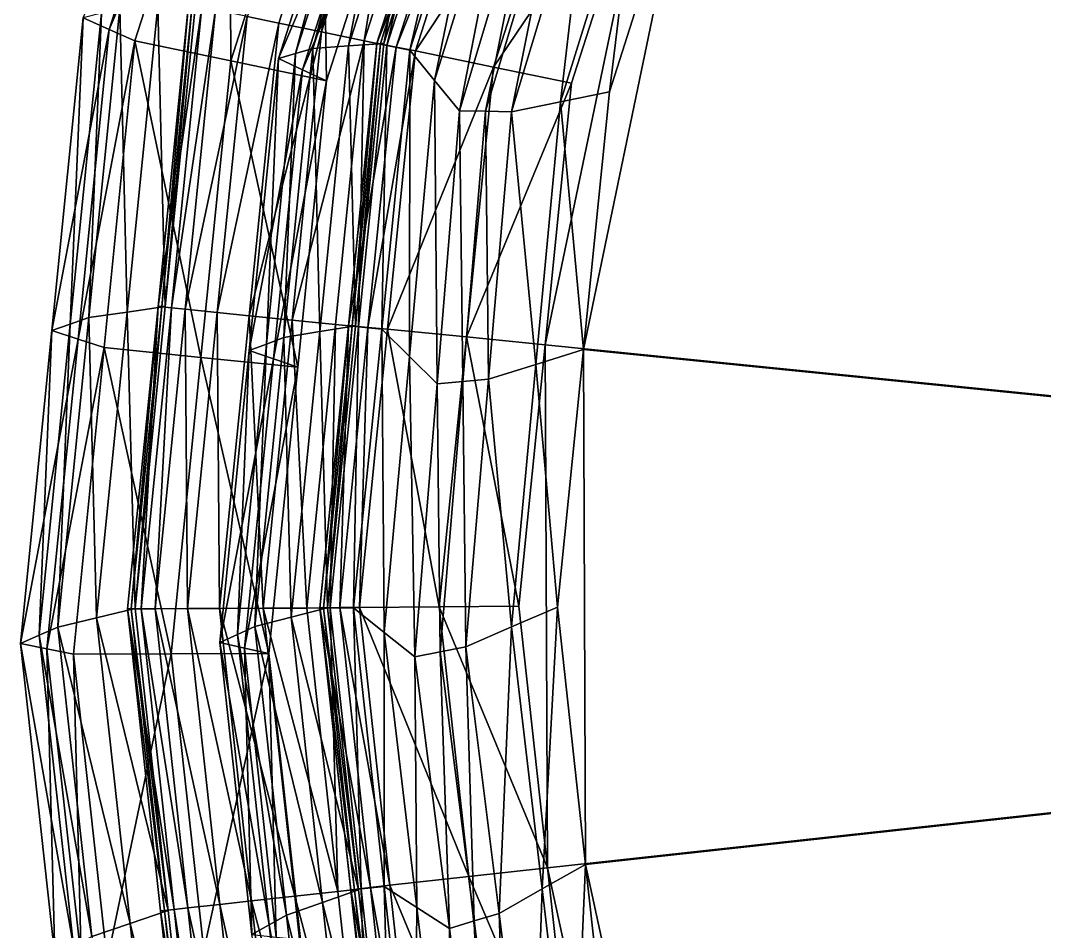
# Model space of a CAD drawing. Extents: x -0.89 to 1.27, y -1.13 to 1.5.
# Drawn here: x -0.8919 to -0.5244, y -0.1678 to 0.1592 of the extents above; entities that cross this region are included whole.
import ezdxf

# ---------------------------------------------------------------- set-up
doc = ezdxf.new("R2010")
doc.units = 0
doc.layers.add('NoName2', color=15, linetype='CONTINUOUS')

msp = doc.modelspace()

# ---------------------------------------------------------------- linework, layer by layer
at = {"layer": 'NoName2', "color": 0}
for points in [[(0.189727, -0.047198, 0.062977), (-0.589732, 0.3984, 0.062961), (-0.480053, 0.550722, 0.062961)], [(0.189721, -0.047525, 0.000983), (-0.469803, 0.541242, 0.000968), (-0.577802, 0.391253, 0.000967)], [(0.189727, -0.047198, 0.062977), (-0.665345, 0.226605, 0.062961), (-0.589732, 0.3984, 0.062961)], [(0.189721, -0.047525, 0.000983), (-0.577802, 0.391253, 0.000967), (-0.652257, 0.222087, 0.000968)], [(-0.860095, 0.155989, 3.513736), (-0.869375, 0.160126, 3.48642), (-0.826027, 0.262357, 3.513768)], [(-0.860095, 0.155989, 3.513736), (-0.826027, 0.262357, 3.513768), (-0.817069, 0.257168, 3.541088)], [(-0.799252, 0.158295, 0.061824), (-0.767051, 0.258856, 0.061824), (-0.810594, 0.160656, 0.094465)], [(-0.767051, 0.258856, 0.061824), (-0.799252, 0.158295, 0.061824), (-0.783933, 0.155107, 0.045864)], [(-0.752231, 0.25411, 0.045864), (-0.767051, 0.258856, 0.061824), (-0.783933, 0.155107, 0.045864)], [(-0.850814, 0.151852, 3.541052), (-0.860095, 0.155989, 3.513736), (-0.817069, 0.257168, 3.541088)], [(-0.816456, 0.144699, 3.541076), (-0.850814, 0.151852, 3.541052), (-0.817069, 0.257168, 3.541088)], [(-0.783828, 0.246531, 3.541111), (-0.816456, 0.144699, 3.541076), (-0.817069, 0.257168, 3.541088)], [(-0.752231, 0.25411, 0.045864), (-0.783933, 0.155107, 0.045864), (-0.768615, 0.15192, 0.029904)], [(-0.737411, 0.249365, 0.029904), (-0.752231, 0.25411, 0.045864), (-0.768615, 0.15192, 0.029904)], [(-0.782099, 0.137546, 3.541101), (-0.816456, 0.144699, 3.541076), (-0.783828, 0.246531, 3.541111)], [(-0.79317, 0.147366, 3.458502), (-0.761228, 0.247165, 3.458524), (-0.787, 0.149199, 3.430534)], [(-0.79317, 0.147366, 3.458502), (-0.767223, 0.245845, 3.486496), (-0.761228, 0.247165, 3.458524)], [(-0.787, 0.149199, 3.430534), (-0.755233, 0.248485, 3.430552), (-0.774248, 0.150068, 3.402275)], [(-0.787, 0.149199, 3.430534), (-0.761228, 0.247165, 3.458524), (-0.755233, 0.248485, 3.430552)], [(-0.750587, 0.235893, 3.541134), (-0.782099, 0.137546, 3.541101), (-0.783828, 0.246531, 3.541111)], [(-0.774248, 0.150068, 3.402275), (-0.755233, 0.248485, 3.430552), (-0.74287, 0.24817, 3.402288)], [(-0.774248, 0.150068, 3.402275), (-0.74287, 0.24817, 3.402288), (-0.761496, 0.150936, 3.374017)], [(-0.737411, 0.249365, 0.029904), (-0.768615, 0.15192, 0.029904), (-0.760395, 0.150209, 0.029904)], [(-0.764013, 0.150878, 1.554104), (-0.732959, 0.247855, 1.554103), (-0.764012, 0.150888, 0.259481)], [(-0.764013, 0.150878, 1.554104), (-0.73296, 0.247844, 2.848726), (-0.732959, 0.247855, 1.554103)], [(-0.764013, 0.150867, 2.848726), (-0.762755, 0.150901, 3.111371), (-0.73296, 0.247844, 2.848726)], [(-0.764013, 0.150867, 2.848726), (-0.73296, 0.247844, 2.848726), (-0.764013, 0.150878, 1.554104)], [(-0.764012, 0.150888, 0.259481), (-0.732959, 0.247855, 1.554103), (-0.732959, 0.247865, 0.259481)], [(-0.764012, 0.150888, 0.259481), (-0.732959, 0.247865, 0.259481), (-0.764011, 0.150953, 0.226728)], [(-0.764011, 0.150953, 0.226728), (-0.732957, 0.24793, 0.226728), (-0.76401, 0.151017, 0.193974)], [(-0.764011, 0.150953, 0.226728), (-0.732959, 0.247865, 0.259481), (-0.732957, 0.24793, 0.226728)], [(-0.76401, 0.151017, 0.193974), (-0.732957, 0.24793, 0.226728), (-0.732956, 0.247994, 0.193974)], [(-0.76401, 0.151017, 0.193974), (-0.732956, 0.247994, 0.193974), (-0.726251, 0.245912, 0.161221)], [(-0.762755, 0.150901, 3.111371), (-0.731734, 0.247849, 3.111375), (-0.73296, 0.247844, 2.848726)], [(-0.762755, 0.150901, 3.111371), (-0.761496, 0.150936, 3.374017), (-0.731734, 0.247849, 3.111375)], [(-0.761496, 0.150936, 3.374017), (-0.74287, 0.24817, 3.402288), (-0.730508, 0.247854, 3.374025)], [(-0.761496, 0.150936, 3.374017), (-0.730508, 0.247854, 3.374025), (-0.731734, 0.247849, 3.111375)], [(-0.72946, 0.246819, 0.029904), (-0.737411, 0.249365, 0.029904), (-0.760395, 0.150209, 0.029904)], [(-0.72946, 0.246819, 0.029904), (-0.760395, 0.150209, 0.029904), (-0.752177, 0.148499, 0.029905)], [(-0.721508, 0.244273, 0.029904), (-0.72946, 0.246819, 0.029904), (-0.752177, 0.148499, 0.029905)], [(-0.799341, 0.145533, 3.486471), (-0.758905, 0.240869, 3.513815), (-0.767223, 0.245845, 3.486496)], [(-0.799341, 0.145533, 3.486471), (-0.767223, 0.245845, 3.486496), (-0.79317, 0.147366, 3.458502)], [(-0.757079, 0.14964, 0.161221), (-0.76401, 0.151017, 0.193974), (-0.726251, 0.245912, 0.161221)], [(-0.757079, 0.14964, 0.161221), (-0.726251, 0.245912, 0.161221), (-0.719545, 0.24383, 0.128467)], [(-0.750148, 0.148262, 0.128467), (-0.757079, 0.14964, 0.161221), (-0.719545, 0.24383, 0.128467)], [(-0.721508, 0.244273, 0.029904), (-0.752177, 0.148499, 0.029905), (-0.743289, 0.137626, 0.031467)], [(-0.750148, 0.148262, 0.128467), (-0.719545, 0.24383, 0.128467), (-0.692445, 0.235217, 0.095714)], [(-0.713849, 0.232599, 0.031288), (-0.721508, 0.244273, 0.029904), (-0.743289, 0.137626, 0.031467)], [(-0.79072, 0.14154, 3.513785), (-0.758905, 0.240869, 3.513815), (-0.799341, 0.145533, 3.486471)], [(-0.79072, 0.14154, 3.513785), (-0.750587, 0.235893, 3.541134), (-0.758905, 0.240869, 3.513815)], [(-0.782099, 0.137546, 3.541101), (-0.750587, 0.235893, 3.541134), (-0.79072, 0.14154, 3.513785)], [(-0.722136, 0.142498, 0.095714), (-0.750148, 0.148262, 0.128467), (-0.692445, 0.235217, 0.095714)], [(-0.722136, 0.142498, 0.095714), (-0.692445, 0.235217, 0.095714), (-0.665345, 0.226605, 0.062961)], [(-0.713849, 0.232599, 0.031288), (-0.743289, 0.137626, 0.031467), (-0.734402, 0.126753, 0.033029)], [(-0.70619, 0.220925, 0.032671), (-0.713849, 0.232599, 0.031288), (-0.734402, 0.126753, 0.033029)], [(-0.694123, 0.136733, 0.062961), (-0.722136, 0.142498, 0.095714), (-0.665345, 0.226605, 0.062961)], [(-0.665345, 0.226605, 0.062961), (-0.703588, 0.042842, 0.062962), (-0.694123, 0.136733, 0.062961)], [(0.189727, -0.047198, 0.062977), (-0.703588, 0.042842, 0.062962), (-0.665345, 0.226605, 0.062961)], [(-0.70619, 0.220925, 0.032671), (-0.734402, 0.126753, 0.033029), (-0.725084, 0.126603, 0.029191)], [(-0.696989, 0.219806, 0.028805), (-0.70619, 0.220925, 0.032671), (-0.725084, 0.126603, 0.029191)], [(-0.652257, 0.222087, 0.000968), (-0.680595, 0.133591, 0.000968), (-0.689914, 0.041137, 0.000969)], [(0.189721, -0.047525, 0.000983), (-0.652257, 0.222087, 0.000968), (-0.689914, 0.041137, 0.000969)], [(-0.652257, 0.222087, 0.000968), (-0.670023, 0.220387, 0.012953), (-0.680595, 0.133591, 0.000968)], [(-0.696989, 0.219806, 0.028805), (-0.725084, 0.126603, 0.029191), (-0.715765, 0.126454, 0.025353)], [(-0.687788, 0.218687, 0.024938), (-0.696989, 0.219806, 0.028805), (-0.715765, 0.126454, 0.025353)], [(-0.687788, 0.218687, 0.024938), (-0.715765, 0.126454, 0.025353), (-0.69818, 0.130022, 0.01316)], [(-0.670023, 0.220387, 0.012953), (-0.687788, 0.218687, 0.024938), (-0.69818, 0.130022, 0.01316)], [(-0.670023, 0.220387, 0.012953), (-0.69818, 0.130022, 0.01316), (-0.680595, 0.133591, 0.000968)], [(-0.874023, 0.050219, 3.458445), (-0.867408, 0.052551, 3.430481), (-0.862822, 0.161884, 3.458451)], [(-0.874023, 0.050219, 3.458445), (-0.862822, 0.161884, 3.458451), (-0.869375, 0.160126, 3.48642)], [(-0.867408, 0.052551, 3.430481), (-0.853669, 0.054571, 3.402227), (-0.856269, 0.163643, 3.430482)], [(-0.867408, 0.052551, 3.430481), (-0.856269, 0.163643, 3.430482), (-0.862822, 0.161884, 3.458451)], [(-0.853669, 0.054571, 3.402227), (-0.842667, 0.164338, 3.402225), (-0.856269, 0.163643, 3.430482)], [(-0.853669, 0.054571, 3.402227), (-0.839931, 0.056591, 3.373974), (-0.842667, 0.164338, 3.402225)], [(-0.839931, 0.056591, 3.373974), (-0.829063, 0.165034, 3.373967), (-0.842667, 0.164338, 3.402225)], [(-0.842535, 0.056533, 0.192387), (-0.831599, 0.165027, 0.192386), (-0.831595, 0.165026, 0.225027)], [(-0.842535, 0.056533, 0.192387), (-0.826768, 0.164021, 0.159746), (-0.831599, 0.165027, 0.192386)], [(-0.842531, 0.056532, 0.225028), (-0.842535, 0.056533, 0.192387), (-0.831595, 0.165026, 0.225027)], [(-0.837652, 0.05604, 0.159747), (-0.826768, 0.164021, 0.159746), (-0.842535, 0.056533, 0.192387)], [(-0.842531, 0.056532, 0.225028), (-0.831595, 0.165026, 0.225027), (-0.831591, 0.165025, 0.257668)], [(-0.842526, 0.056532, 0.257668), (-0.842531, 0.056532, 0.225028), (-0.831591, 0.165025, 0.257668)], [(-0.842528, 0.056503, 2.851554), (-0.831592, 0.164996, 2.851554), (-0.841229, 0.056547, 3.112764)], [(-0.842528, 0.056503, 2.851554), (-0.842527, 0.056517, 1.554611), (-0.831592, 0.164996, 2.851554)], [(-0.842527, 0.056517, 1.554611), (-0.842526, 0.056532, 0.257668), (-0.831592, 0.16501, 1.554611)], [(-0.842527, 0.056517, 1.554611), (-0.831592, 0.16501, 1.554611), (-0.831592, 0.164996, 2.851554)], [(-0.842526, 0.056532, 0.257668), (-0.831591, 0.165025, 0.257668), (-0.831592, 0.16501, 1.554611)], [(-0.841229, 0.056547, 3.112764), (-0.831592, 0.164996, 2.851554), (-0.830328, 0.165015, 3.11276)], [(-0.841229, 0.056547, 3.112764), (-0.830328, 0.165015, 3.11276), (-0.839931, 0.056591, 3.373974)], [(-0.839931, 0.056591, 3.373974), (-0.830328, 0.165015, 3.11276), (-0.829063, 0.165034, 3.373967)], [(-0.837652, 0.05604, 0.159747), (-0.821937, 0.163016, 0.127105), (-0.826768, 0.164021, 0.159746)], [(-0.83277, 0.055548, 0.127106), (-0.821937, 0.163016, 0.127105), (-0.837652, 0.05604, 0.159747)], [(-0.83277, 0.055548, 0.127106), (-0.810594, 0.160656, 0.094465), (-0.821937, 0.163016, 0.127105)], [(-0.880638, 0.047887, 3.48641), (-0.869375, 0.160126, 3.48642), (-0.860095, 0.155989, 3.513736)], [(-0.880638, 0.047887, 3.48641), (-0.874023, 0.050219, 3.458445), (-0.869375, 0.160126, 3.48642)], [(-0.821306, 0.054393, 0.094466), (-0.810594, 0.160656, 0.094465), (-0.83277, 0.055548, 0.127106)], [(-0.821306, 0.054393, 0.094466), (-0.799252, 0.158295, 0.061824), (-0.810594, 0.160656, 0.094465)], [(-0.809842, 0.053237, 0.061825), (-0.799252, 0.158295, 0.061824), (-0.821306, 0.054393, 0.094466)], [(-0.809842, 0.053237, 0.061825), (-0.783933, 0.155107, 0.045864), (-0.799252, 0.158295, 0.061824)], [(-0.871251, 0.04485, 3.513721), (-0.880638, 0.047887, 3.48641), (-0.860095, 0.155989, 3.513736)], [(-0.871251, 0.04485, 3.513721), (-0.860095, 0.155989, 3.513736), (-0.850814, 0.151852, 3.541052)], [(-0.794359, 0.051677, 0.045865), (-0.783933, 0.155107, 0.045864), (-0.809842, 0.053237, 0.061825)], [(-0.794359, 0.051677, 0.045865), (-0.768615, 0.15192, 0.029904), (-0.783933, 0.155107, 0.045864)], [(-0.861865, 0.041812, 3.541032), (-0.871251, 0.04485, 3.513721), (-0.850814, 0.151852, 3.541052)], [(-0.827141, 0.038299, 3.541057), (-0.861865, 0.041812, 3.541032), (-0.850814, 0.151852, 3.541052)], [(-0.816456, 0.144699, 3.541076), (-0.827141, 0.038299, 3.541057), (-0.850814, 0.151852, 3.541052)], [(-0.778876, 0.050116, 0.029905), (-0.768615, 0.15192, 0.029904), (-0.794359, 0.051677, 0.045865)], [(-0.770569, 0.049279, 0.029905), (-0.768615, 0.15192, 0.029904), (-0.778876, 0.050116, 0.029905)], [(-0.771642, 0.049669, 3.374023), (-0.774248, 0.150068, 3.402275), (-0.761496, 0.150936, 3.374017)], [(-0.774225, 0.049574, 0.259482), (-0.764013, 0.150878, 1.554104), (-0.764012, 0.150888, 0.259481)], [(-0.774225, 0.049574, 0.259482), (-0.764012, 0.150888, 0.259481), (-0.774223, 0.049638, 0.226729)], [(-0.774225, 0.049563, 1.554104), (-0.764013, 0.150878, 1.554104), (-0.774225, 0.049574, 0.259482)], [(-0.774225, 0.049563, 1.554104), (-0.764013, 0.150867, 2.848726), (-0.764013, 0.150878, 1.554104)], [(-0.774225, 0.049552, 2.848727), (-0.764013, 0.150867, 2.848726), (-0.774225, 0.049563, 1.554104)], [(-0.774225, 0.049552, 2.848727), (-0.772934, 0.049611, 3.111375), (-0.764013, 0.150867, 2.848726)], [(-0.774223, 0.049638, 0.226729), (-0.764012, 0.150888, 0.259481), (-0.764011, 0.150953, 0.226728)], [(-0.774223, 0.049638, 0.226729), (-0.764011, 0.150953, 0.226728), (-0.774222, 0.049703, 0.193975)], [(-0.774222, 0.049703, 0.193975), (-0.764011, 0.150953, 0.226728), (-0.76401, 0.151017, 0.193974)], [(-0.774222, 0.049703, 0.193975), (-0.76401, 0.151017, 0.193974), (-0.757079, 0.14964, 0.161221)], [(-0.772934, 0.049611, 3.111375), (-0.762755, 0.150901, 3.111371), (-0.764013, 0.150867, 2.848726)], [(-0.772934, 0.049611, 3.111375), (-0.771642, 0.049669, 3.374023), (-0.762755, 0.150901, 3.111371)], [(-0.771642, 0.049669, 3.374023), (-0.761496, 0.150936, 3.374017), (-0.762755, 0.150901, 3.111371)], [(-0.760395, 0.150209, 0.029904), (-0.768615, 0.15192, 0.029904), (-0.770569, 0.049279, 0.029905)], [(-0.803628, 0.04309, 3.458497), (-0.799341, 0.145533, 3.486471), (-0.79317, 0.147366, 3.458502)], [(-0.803628, 0.04309, 3.458497), (-0.79317, 0.147366, 3.458502), (-0.7974, 0.045458, 3.430532)], [(-0.7974, 0.045458, 3.430532), (-0.787, 0.149199, 3.430534), (-0.784521, 0.047564, 3.402277)], [(-0.7974, 0.045458, 3.430532), (-0.79317, 0.147366, 3.458502), (-0.787, 0.149199, 3.430534)], [(-0.784521, 0.047564, 3.402277), (-0.787, 0.149199, 3.430534), (-0.774248, 0.150068, 3.402275)], [(-0.784521, 0.047564, 3.402277), (-0.774248, 0.150068, 3.402275), (-0.771642, 0.049669, 3.374023)], [(-0.767217, 0.049061, 0.161222), (-0.774222, 0.049703, 0.193975), (-0.757079, 0.14964, 0.161221)], [(-0.762261, 0.048442, 0.029905), (-0.760395, 0.150209, 0.029904), (-0.770569, 0.049279, 0.029905)], [(-0.767217, 0.049061, 0.161222), (-0.757079, 0.14964, 0.161221), (-0.750148, 0.148262, 0.128467)], [(-0.760212, 0.04842, 0.128468), (-0.767217, 0.049061, 0.161222), (-0.750148, 0.148262, 0.128467)], [(-0.752177, 0.148499, 0.029905), (-0.760395, 0.150209, 0.029904), (-0.762261, 0.048442, 0.029905)], [(-0.752341, 0.038607, 0.031511), (-0.752177, 0.148499, 0.029905), (-0.762261, 0.048442, 0.029905)], [(-0.760212, 0.04842, 0.128468), (-0.750148, 0.148262, 0.128467), (-0.722136, 0.142498, 0.095714)], [(-0.743289, 0.137626, 0.031467), (-0.752177, 0.148499, 0.029905), (-0.752341, 0.038607, 0.031511)], [(-0.792417, 0.034787, 3.541082), (-0.827141, 0.038299, 3.541057), (-0.816456, 0.144699, 3.541076)], [(-0.782099, 0.137546, 3.541101), (-0.792417, 0.034787, 3.541082), (-0.816456, 0.144699, 3.541076)], [(-0.809856, 0.040722, 3.486461), (-0.799341, 0.145533, 3.486471), (-0.803628, 0.04309, 3.458497)], [(-0.809856, 0.040722, 3.486461), (-0.79072, 0.14154, 3.513785), (-0.799341, 0.145533, 3.486471)], [(-0.801137, 0.037754, 3.513771), (-0.79072, 0.14154, 3.513785), (-0.809856, 0.040722, 3.486461)], [(-0.801137, 0.037754, 3.513771), (-0.782099, 0.137546, 3.541101), (-0.79072, 0.14154, 3.513785)], [(-0.731899, 0.045631, 0.095715), (-0.760212, 0.04842, 0.128468), (-0.722136, 0.142498, 0.095714)], [(-0.731899, 0.045631, 0.095715), (-0.722136, 0.142498, 0.095714), (-0.694123, 0.136733, 0.062961)], [(-0.792417, 0.034787, 3.541082), (-0.782099, 0.137546, 3.541101), (-0.801137, 0.037754, 3.513771)], [(-0.74242, 0.028773, 0.033117), (-0.743289, 0.137626, 0.031467), (-0.752341, 0.038607, 0.031511)], [(-0.734402, 0.126753, 0.033029), (-0.743289, 0.137626, 0.031467), (-0.74242, 0.028773, 0.033117)], [(-0.703588, 0.042842, 0.062962), (-0.731899, 0.045631, 0.095715), (-0.694123, 0.136733, 0.062961)], [(-0.680595, 0.133591, 0.000968), (-0.69818, 0.130022, 0.01316), (-0.689914, 0.041137, 0.000969)], [(-0.69818, 0.130022, 0.01316), (-0.715765, 0.126454, 0.025353), (-0.706935, 0.035778, 0.013275)], [(-0.689914, 0.041137, 0.000969), (-0.69818, 0.130022, 0.01316), (-0.706935, 0.035778, 0.013275)], [(-0.733188, 0.029595, 0.029349), (-0.734402, 0.126753, 0.033029), (-0.74242, 0.028773, 0.033117)], [(-0.725084, 0.126603, 0.029191), (-0.734402, 0.126753, 0.033029), (-0.733188, 0.029595, 0.029349)], [(-0.723956, 0.030418, 0.025582), (-0.725084, 0.126603, 0.029191), (-0.733188, 0.029595, 0.029349)], [(-0.715765, 0.126454, 0.025353), (-0.725084, 0.126603, 0.029191), (-0.723956, 0.030418, 0.025582)], [(-0.706935, 0.035778, 0.013275), (-0.715765, 0.126454, 0.025353), (-0.723956, 0.030418, 0.025582)], [(-0.850798, -0.051851, 3.373981), (-0.839931, 0.056591, 3.373974), (-0.853669, 0.054571, 3.402227)], [(-0.853471, -0.051962, 0.192388), (-0.848536, -0.051941, 0.159747), (-0.842535, 0.056533, 0.192387)], [(-0.853471, -0.051962, 0.192388), (-0.842535, 0.056533, 0.192387), (-0.853467, -0.051962, 0.225028)], [(-0.853467, -0.051962, 0.225028), (-0.842535, 0.056533, 0.192387), (-0.842531, 0.056532, 0.225028)], [(-0.853467, -0.051962, 0.225028), (-0.842531, 0.056532, 0.225028), (-0.853463, -0.051962, 0.257669)], [(-0.853464, -0.05199, 2.851555), (-0.853463, -0.051976, 1.554612), (-0.842528, 0.056503, 2.851554)], [(-0.853464, -0.05199, 2.851555), (-0.842528, 0.056503, 2.851554), (-0.852131, -0.051921, 3.112768)], [(-0.853463, -0.051962, 0.257669), (-0.842531, 0.056532, 0.225028), (-0.842526, 0.056532, 0.257668)], [(-0.853463, -0.051962, 0.257669), (-0.842526, 0.056532, 0.257668), (-0.842527, 0.056517, 1.554611)], [(-0.853463, -0.051976, 1.554612), (-0.842527, 0.056517, 1.554611), (-0.842528, 0.056503, 2.851554)], [(-0.853463, -0.051976, 1.554612), (-0.853463, -0.051962, 0.257669), (-0.842527, 0.056517, 1.554611)], [(-0.852131, -0.051921, 3.112768), (-0.842528, 0.056503, 2.851554), (-0.841229, 0.056547, 3.112764)], [(-0.852131, -0.051921, 3.112768), (-0.841229, 0.056547, 3.112764), (-0.850798, -0.051851, 3.373981)], [(-0.850798, -0.051851, 3.373981), (-0.841229, 0.056547, 3.112764), (-0.839931, 0.056591, 3.373974)], [(-0.848536, -0.051941, 0.159747), (-0.837652, 0.05604, 0.159747), (-0.842535, 0.056533, 0.192387)], [(-0.848536, -0.051941, 0.159747), (-0.843603, -0.051919, 0.127107), (-0.837652, 0.05604, 0.159747)], [(-0.843603, -0.051919, 0.127107), (-0.83277, 0.055548, 0.127106), (-0.837652, 0.05604, 0.159747)], [(-0.843603, -0.051919, 0.127107), (-0.832017, -0.05187, 0.094466), (-0.83277, 0.055548, 0.127106)], [(-0.832017, -0.05187, 0.094466), (-0.821306, 0.054393, 0.094466), (-0.83277, 0.055548, 0.127106)], [(-0.878547, -0.058541, 3.430479), (-0.864673, -0.055196, 3.402229), (-0.867408, 0.052551, 3.430481)], [(-0.878547, -0.058541, 3.430479), (-0.867408, 0.052551, 3.430481), (-0.874023, 0.050219, 3.458445)], [(-0.864673, -0.055196, 3.402229), (-0.853669, 0.054571, 3.402227), (-0.867408, 0.052551, 3.430481)], [(-0.864673, -0.055196, 3.402229), (-0.850798, -0.051851, 3.373981), (-0.853669, 0.054571, 3.402227)], [(-0.832017, -0.05187, 0.094466), (-0.820431, -0.051821, 0.061826), (-0.821306, 0.054393, 0.094466)], [(-0.820431, -0.051821, 0.061826), (-0.809842, 0.053237, 0.061825), (-0.821306, 0.054393, 0.094466)], [(-0.820431, -0.051821, 0.061826), (-0.804784, -0.051754, 0.045866), (-0.809842, 0.053237, 0.061825)], [(-0.804784, -0.051754, 0.045866), (-0.794359, 0.051677, 0.045865), (-0.809842, 0.053237, 0.061825)], [(-0.804784, -0.051754, 0.045866), (-0.789138, -0.051687, 0.029906), (-0.794359, 0.051677, 0.045865)], [(-0.789138, -0.051687, 0.029906), (-0.778876, 0.050116, 0.029905), (-0.794359, 0.051677, 0.045865)], [(-0.8919, -0.064351, 3.486398), (-0.885224, -0.061446, 3.458439), (-0.880638, 0.047887, 3.48641)], [(-0.8919, -0.064351, 3.486398), (-0.880638, 0.047887, 3.48641), (-0.871251, 0.04485, 3.513721)], [(-0.885224, -0.061446, 3.458439), (-0.874023, 0.050219, 3.458445), (-0.880638, 0.047887, 3.48641)], [(-0.885224, -0.061446, 3.458439), (-0.878547, -0.058541, 3.430479), (-0.874023, 0.050219, 3.458445)], [(-0.780743, -0.051652, 0.029906), (-0.778876, 0.050116, 0.029905), (-0.789138, -0.051687, 0.029906)], [(-0.781789, -0.051598, 3.374029), (-0.784521, 0.047564, 3.402277), (-0.771642, 0.049669, 3.374023)], [(-0.784437, -0.05174, 0.259483), (-0.774225, 0.049563, 1.554104), (-0.774225, 0.049574, 0.259482)], [(-0.784437, -0.05174, 0.259483), (-0.774225, 0.049574, 0.259482), (-0.784435, -0.051676, 0.226729)], [(-0.784437, -0.051751, 1.554105), (-0.774225, 0.049563, 1.554104), (-0.784437, -0.05174, 0.259483)], [(-0.784437, -0.051751, 1.554105), (-0.774225, 0.049552, 2.848727), (-0.774225, 0.049563, 1.554104)], [(-0.784437, -0.051762, 2.848727), (-0.783113, -0.05168, 3.111378), (-0.774225, 0.049552, 2.848727)], [(-0.784437, -0.051762, 2.848727), (-0.774225, 0.049552, 2.848727), (-0.784437, -0.051751, 1.554105)], [(-0.784435, -0.051676, 0.226729), (-0.774223, 0.049638, 0.226729), (-0.784434, -0.051611, 0.193976)], [(-0.784435, -0.051676, 0.226729), (-0.774225, 0.049574, 0.259482), (-0.774223, 0.049638, 0.226729)], [(-0.784434, -0.051611, 0.193976), (-0.774223, 0.049638, 0.226729), (-0.774222, 0.049703, 0.193975)], [(-0.784434, -0.051611, 0.193976), (-0.774222, 0.049703, 0.193975), (-0.777355, -0.051517, 0.161222)], [(-0.783113, -0.05168, 3.111378), (-0.772934, 0.049611, 3.111375), (-0.774225, 0.049552, 2.848727)], [(-0.783113, -0.05168, 3.111378), (-0.781789, -0.051598, 3.374029), (-0.772934, 0.049611, 3.111375)], [(-0.781789, -0.051598, 3.374029), (-0.771642, 0.049669, 3.374023), (-0.772934, 0.049611, 3.111375)], [(-0.770569, 0.049279, 0.029905), (-0.778876, 0.050116, 0.029905), (-0.780743, -0.051652, 0.029906)], [(-0.772348, -0.051616, 0.029906), (-0.770569, 0.049279, 0.029905), (-0.780743, -0.051652, 0.029906)], [(-0.777355, -0.051517, 0.161222), (-0.774222, 0.049703, 0.193975), (-0.767217, 0.049061, 0.161222)], [(-0.777355, -0.051517, 0.161222), (-0.767217, 0.049061, 0.161222), (-0.770276, -0.051422, 0.128469)], [(-0.762261, 0.048442, 0.029905), (-0.770569, 0.049279, 0.029905), (-0.772348, -0.051616, 0.029906)], [(-0.761393, -0.060412, 0.031556), (-0.762261, 0.048442, 0.029905), (-0.772348, -0.051616, 0.029906)], [(-0.770276, -0.051422, 0.128469), (-0.767217, 0.049061, 0.161222), (-0.760212, 0.04842, 0.128468)], [(-0.770276, -0.051422, 0.128469), (-0.760212, 0.04842, 0.128468), (-0.741663, -0.051235, 0.095716)], [(-0.752341, 0.038607, 0.031511), (-0.762261, 0.048442, 0.029905), (-0.761393, -0.060412, 0.031556)], [(-0.741663, -0.051235, 0.095716), (-0.760212, 0.04842, 0.128468), (-0.731899, 0.045631, 0.095715)], [(-0.882408, -0.06629, 3.513705), (-0.8919, -0.064351, 3.486398), (-0.871251, 0.04485, 3.513721)], [(-0.882408, -0.06629, 3.513705), (-0.871251, 0.04485, 3.513721), (-0.861865, 0.041812, 3.541032)], [(-0.8078, -0.058283, 3.43053), (-0.7974, 0.045458, 3.430532), (-0.794794, -0.05494, 3.40228)], [(-0.8078, -0.058283, 3.43053), (-0.803628, 0.04309, 3.458497), (-0.7974, 0.045458, 3.430532)], [(-0.794794, -0.05494, 3.40228), (-0.7974, 0.045458, 3.430532), (-0.784521, 0.047564, 3.402277)], [(-0.794794, -0.05494, 3.40228), (-0.784521, 0.047564, 3.402277), (-0.781789, -0.051598, 3.374029)], [(-0.741663, -0.051235, 0.095716), (-0.731899, 0.045631, 0.095715), (-0.713051, -0.051049, 0.062963)], [(-0.713051, -0.051049, 0.062963), (-0.731899, 0.045631, 0.095715), (-0.703588, 0.042842, 0.062962)], [(-0.872915, -0.068229, 3.541012), (-0.882408, -0.06629, 3.513705), (-0.861865, 0.041812, 3.541032)], [(-0.837825, -0.068101, 3.541038), (-0.872915, -0.068229, 3.541012), (-0.861865, 0.041812, 3.541032)], [(-0.827141, 0.038299, 3.541057), (-0.837825, -0.068101, 3.541038), (-0.861865, 0.041812, 3.541032)], [(-0.820372, -0.06409, 3.486451), (-0.801137, 0.037754, 3.513771), (-0.809856, 0.040722, 3.486461)], [(-0.820372, -0.06409, 3.486451), (-0.809856, 0.040722, 3.486461), (-0.814086, -0.061186, 3.458491)], [(-0.814086, -0.061186, 3.458491), (-0.803628, 0.04309, 3.458497), (-0.8078, -0.058283, 3.43053)], [(-0.814086, -0.061186, 3.458491), (-0.809856, 0.040722, 3.486461), (-0.803628, 0.04309, 3.458497)], [(-0.702787, -0.144855, 0.062964), (-0.713051, -0.051049, 0.062963), (-0.703588, 0.042842, 0.062962)], [(-0.689914, 0.041137, 0.000969), (-0.706935, 0.035778, 0.013275), (-0.699233, -0.051316, 0.000969)], [(0.189727, -0.047198, 0.062977), (-0.702787, -0.144855, 0.062964), (-0.703588, 0.042842, 0.062962)], [(-0.689126, -0.143687, 0.00097), (-0.689914, 0.041137, 0.000969), (-0.699233, -0.051316, 0.000969)], [(0.189721, -0.047525, 0.000983), (-0.689914, 0.041137, 0.000969), (-0.689126, -0.143687, 0.00097)], [(-0.802735, -0.067973, 3.541064), (-0.837825, -0.068101, 3.541038), (-0.827141, 0.038299, 3.541057)], [(-0.792417, 0.034787, 3.541082), (-0.802735, -0.067973, 3.541064), (-0.827141, 0.038299, 3.541057)], [(-0.811553, -0.066031, 3.513757), (-0.801137, 0.037754, 3.513771), (-0.820372, -0.06409, 3.486451)], [(-0.811553, -0.066031, 3.513757), (-0.792417, 0.034787, 3.541082), (-0.801137, 0.037754, 3.513771)], [(-0.750438, -0.069208, 0.033206), (-0.752341, 0.038607, 0.031511), (-0.761393, -0.060412, 0.031556)], [(-0.74242, 0.028773, 0.033117), (-0.752341, 0.038607, 0.031511), (-0.750438, -0.069208, 0.033206)], [(-0.802735, -0.067973, 3.541064), (-0.792417, 0.034787, 3.541082), (-0.811553, -0.066031, 3.513757)], [(-0.706935, 0.035778, 0.013275), (-0.723956, 0.030418, 0.025582), (-0.71569, -0.058467, 0.01339)], [(-0.699233, -0.051316, 0.000969), (-0.706935, 0.035778, 0.013275), (-0.71569, -0.058467, 0.01339)], [(-0.733188, 0.029595, 0.029349), (-0.74242, 0.028773, 0.033117), (-0.741292, -0.067413, 0.029508)], [(-0.732146, -0.065617, 0.02581), (-0.733188, 0.029595, 0.029349), (-0.741292, -0.067413, 0.029508)], [(-0.723956, 0.030418, 0.025582), (-0.733188, 0.029595, 0.029349), (-0.732146, -0.065617, 0.02581)], [(-0.71569, -0.058467, 0.01339), (-0.723956, 0.030418, 0.025582), (-0.732146, -0.065617, 0.02581)], [(-0.741292, -0.067413, 0.029508), (-0.74242, 0.028773, 0.033117), (-0.750438, -0.069208, 0.033206)], [(0.189727, -0.047198, 0.062977), (-0.66298, -0.328285, 0.062966), (-0.702787, -0.144855, 0.062964)], [(0.189721, -0.047525, 0.000983), (-0.689126, -0.143687, 0.00097), (-0.649929, -0.324308, 0.000972)], [(0.189727, -0.047198, 0.062977), (-0.585905, -0.49943, 0.062969), (-0.66298, -0.328285, 0.062966)], [(0.189721, -0.047525, 0.000983), (-0.649929, -0.324308, 0.000972), (-0.574034, -0.492833, 0.000975)], [(0.189727, -0.047198, 0.062977), (-0.474932, -0.650809, 0.062972), (-0.585905, -0.49943, 0.062969)], [(0.189721, -0.047525, 0.000983), (-0.574034, -0.492833, 0.000975), (-0.46476, -0.641896, 0.000978)], [(-0.759361, -0.151175, 0.12847), (-0.777355, -0.051517, 0.161222), (-0.770276, -0.051422, 0.128469)], [(-0.731074, -0.148015, 0.095717), (-0.770276, -0.051422, 0.128469), (-0.741663, -0.051235, 0.095716)], [(-0.759361, -0.151175, 0.12847), (-0.770276, -0.051422, 0.128469), (-0.731074, -0.148015, 0.095717)], [(-0.702787, -0.144855, 0.062964), (-0.741663, -0.051235, 0.095716), (-0.713051, -0.051049, 0.062963)], [(-0.731074, -0.148015, 0.095717), (-0.741663, -0.051235, 0.095716), (-0.702787, -0.144855, 0.062964)], [(-0.699233, -0.051316, 0.000969), (-0.71569, -0.058467, 0.01339), (-0.704659, -0.152472, 0.013406)], [(-0.689126, -0.143687, 0.00097), (-0.699233, -0.051316, 0.000969), (-0.704659, -0.152472, 0.013406)], [(-0.838876, -0.160209, 3.374003), (-0.850798, -0.051851, 3.373981), (-0.864673, -0.055196, 3.402229)], [(-0.836732, -0.159825, 0.159748), (-0.848536, -0.051941, 0.159747), (-0.853471, -0.051962, 0.192388)], [(-0.841607, -0.160358, 0.22503), (-0.853471, -0.051962, 0.192388), (-0.853467, -0.051962, 0.225028)], [(-0.841611, -0.160359, 0.192389), (-0.853471, -0.051962, 0.192388), (-0.841607, -0.160358, 0.22503)], [(-0.841611, -0.160359, 0.192389), (-0.836732, -0.159825, 0.159748), (-0.853471, -0.051962, 0.192388)], [(-0.841602, -0.160358, 0.25767), (-0.853467, -0.051962, 0.225028), (-0.853463, -0.051962, 0.257669)], [(-0.841607, -0.160358, 0.22503), (-0.853467, -0.051962, 0.225028), (-0.841602, -0.160358, 0.25767)], [(-0.840239, -0.160298, 3.11278), (-0.853464, -0.05199, 2.851555), (-0.852131, -0.051921, 3.112768)], [(-0.841603, -0.160372, 1.554613), (-0.853463, -0.051976, 1.554612), (-0.853464, -0.05199, 2.851555)], [(-0.841603, -0.160386, 2.851556), (-0.853464, -0.05199, 2.851555), (-0.840239, -0.160298, 3.11278)], [(-0.841603, -0.160386, 2.851556), (-0.841603, -0.160372, 1.554613), (-0.853464, -0.05199, 2.851555)], [(-0.841602, -0.160358, 0.25767), (-0.853463, -0.051962, 0.257669), (-0.853463, -0.051976, 1.554612)], [(-0.841603, -0.160372, 1.554613), (-0.841602, -0.160358, 0.25767), (-0.853463, -0.051976, 1.554612)], [(-0.838876, -0.160209, 3.374003), (-0.852131, -0.051921, 3.112768), (-0.850798, -0.051851, 3.373981)], [(-0.840239, -0.160298, 3.11278), (-0.852131, -0.051921, 3.112768), (-0.838876, -0.160209, 3.374003)], [(-0.831855, -0.159291, 0.127108), (-0.843603, -0.051919, 0.127107), (-0.848536, -0.051941, 0.159747)], [(-0.836732, -0.159825, 0.159748), (-0.831855, -0.159291, 0.127108), (-0.848536, -0.051941, 0.159747)], [(-0.8204, -0.158038, 0.094467), (-0.832017, -0.05187, 0.094466), (-0.843603, -0.051919, 0.127107)], [(-0.831855, -0.159291, 0.127108), (-0.8204, -0.158038, 0.094467), (-0.843603, -0.051919, 0.127107)], [(-0.808946, -0.156785, 0.061827), (-0.820431, -0.051821, 0.061826), (-0.832017, -0.05187, 0.094466)], [(-0.8204, -0.158038, 0.094467), (-0.808946, -0.156785, 0.061827), (-0.832017, -0.05187, 0.094466)], [(-0.793477, -0.155092, 0.045867), (-0.804784, -0.051754, 0.045866), (-0.820431, -0.051821, 0.061826)], [(-0.808946, -0.156785, 0.061827), (-0.793477, -0.155092, 0.045867), (-0.820431, -0.051821, 0.061826)], [(-0.783522, -0.157365, 3.402298), (-0.8078, -0.058283, 3.43053), (-0.794794, -0.05494, 3.40228)], [(-0.778009, -0.1534, 0.029907), (-0.789138, -0.051687, 0.029906), (-0.804784, -0.051754, 0.045866)], [(-0.793477, -0.155092, 0.045867), (-0.778009, -0.1534, 0.029907), (-0.804784, -0.051754, 0.045866)], [(-0.770657, -0.152786, 3.374051), (-0.794794, -0.05494, 3.40228), (-0.781789, -0.051598, 3.374029)], [(-0.783522, -0.157365, 3.402298), (-0.794794, -0.05494, 3.40228), (-0.770657, -0.152786, 3.374051)], [(-0.778009, -0.1534, 0.029907), (-0.780743, -0.051652, 0.029906), (-0.789138, -0.051687, 0.029906)], [(-0.77336, -0.152899, 0.22673), (-0.784437, -0.05174, 0.259483), (-0.784435, -0.051676, 0.226729)], [(-0.77201, -0.152886, 3.111389), (-0.783113, -0.05168, 3.111378), (-0.784437, -0.051762, 2.848727)], [(-0.773361, -0.152964, 0.259484), (-0.784437, -0.051751, 1.554105), (-0.784437, -0.05174, 0.259483)], [(-0.773361, -0.152964, 0.259484), (-0.784437, -0.05174, 0.259483), (-0.77336, -0.152899, 0.22673)], [(-0.773362, -0.152974, 1.554106), (-0.784437, -0.051751, 1.554105), (-0.773361, -0.152964, 0.259484)], [(-0.773362, -0.152974, 1.554106), (-0.784437, -0.051762, 2.848727), (-0.784437, -0.051751, 1.554105)], [(-0.773362, -0.152985, 2.848728), (-0.784437, -0.051762, 2.848727), (-0.773362, -0.152974, 1.554106)], [(-0.773362, -0.152985, 2.848728), (-0.77201, -0.152886, 3.111389), (-0.784437, -0.051762, 2.848727)], [(-0.773358, -0.152835, 0.193977), (-0.784435, -0.051676, 0.226729), (-0.784434, -0.051611, 0.193976)], [(-0.77336, -0.152899, 0.22673), (-0.784435, -0.051676, 0.226729), (-0.773358, -0.152835, 0.193977)], [(-0.76636, -0.152005, 0.161223), (-0.784434, -0.051611, 0.193976), (-0.777355, -0.051517, 0.161222)], [(-0.773358, -0.152835, 0.193977), (-0.784434, -0.051611, 0.193976), (-0.76636, -0.152005, 0.161223)], [(-0.770657, -0.152786, 3.374051), (-0.781789, -0.051598, 3.374029), (-0.783113, -0.05168, 3.111378)], [(-0.77201, -0.152886, 3.111389), (-0.770657, -0.152786, 3.374051), (-0.783113, -0.05168, 3.111378)], [(-0.769709, -0.152491, 0.029907), (-0.772348, -0.051616, 0.029906), (-0.780743, -0.051652, 0.029906)], [(-0.769709, -0.152491, 0.029907), (-0.780743, -0.051652, 0.029906), (-0.778009, -0.1534, 0.029907)], [(-0.76636, -0.152005, 0.161223), (-0.777355, -0.051517, 0.161222), (-0.759361, -0.151175, 0.12847)], [(-0.761409, -0.151583, 0.029907), (-0.772348, -0.051616, 0.029906), (-0.769709, -0.152491, 0.029907)], [(-0.761409, -0.151583, 0.029907), (-0.761393, -0.060412, 0.031556), (-0.772348, -0.051616, 0.029906)], [(-0.866322, -0.169547, 3.430495), (-0.878547, -0.058541, 3.430479), (-0.885224, -0.061446, 3.458439)], [(-0.852599, -0.164878, 3.402249), (-0.864673, -0.055196, 3.402229), (-0.878547, -0.058541, 3.430479)], [(-0.866322, -0.169547, 3.430495), (-0.852599, -0.164878, 3.402249), (-0.878547, -0.058541, 3.430479)], [(-0.852599, -0.164878, 3.402249), (-0.838876, -0.160209, 3.374003), (-0.864673, -0.055196, 3.402229)], [(-0.796386, -0.161944, 3.430545), (-0.814086, -0.061186, 3.458491), (-0.8078, -0.058283, 3.43053)], [(-0.796386, -0.161944, 3.430545), (-0.8078, -0.058283, 3.43053), (-0.783522, -0.157365, 3.402298)], [(-0.71569, -0.058467, 0.01339), (-0.732146, -0.065617, 0.02581), (-0.720191, -0.161257, 0.025843)], [(-0.704659, -0.152472, 0.013406), (-0.71569, -0.058467, 0.01339), (-0.720191, -0.161257, 0.025843)], [(-0.872931, -0.173025, 3.45845), (-0.885224, -0.061446, 3.458439), (-0.8919, -0.064351, 3.486398)], [(-0.872931, -0.173025, 3.45845), (-0.866322, -0.169547, 3.430495), (-0.885224, -0.061446, 3.458439)], [(-0.802609, -0.165382, 3.458501), (-0.820372, -0.06409, 3.486451), (-0.814086, -0.061186, 3.458491)], [(-0.802609, -0.165382, 3.458501), (-0.814086, -0.061186, 3.458491), (-0.796386, -0.161944, 3.430545)], [(-0.74966, -0.159149, 0.031464), (-0.761393, -0.060412, 0.031556), (-0.761409, -0.151583, 0.029907)], [(-0.74966, -0.159149, 0.031464), (-0.750438, -0.069208, 0.033206), (-0.761393, -0.060412, 0.031556)], [(-0.879541, -0.176503, 3.486405), (-0.8919, -0.064351, 3.486398), (-0.882408, -0.06629, 3.513705)], [(-0.879541, -0.176503, 3.486405), (-0.872931, -0.173025, 3.45845), (-0.8919, -0.064351, 3.486398)], [(-0.808832, -0.168821, 3.486457), (-0.820372, -0.06409, 3.486451), (-0.802609, -0.165382, 3.458501)], [(-0.808832, -0.168821, 3.486457), (-0.811553, -0.066031, 3.513757), (-0.820372, -0.06409, 3.486451)], [(-0.800123, -0.169737, 3.513759), (-0.802735, -0.067973, 3.541064), (-0.811553, -0.066031, 3.513757)], [(-0.800123, -0.169737, 3.513759), (-0.811553, -0.066031, 3.513757), (-0.808832, -0.168821, 3.486457)], [(-0.729052, -0.163986, 0.029432), (-0.732146, -0.065617, 0.02581), (-0.741292, -0.067413, 0.029508)], [(-0.720191, -0.161257, 0.025843), (-0.732146, -0.065617, 0.02581), (-0.729052, -0.163986, 0.029432)], [(-0.870165, -0.177344, 3.513708), (-0.882408, -0.06629, 3.513705), (-0.872915, -0.068229, 3.541012)], [(-0.870165, -0.177344, 3.513708), (-0.879541, -0.176503, 3.486405), (-0.882408, -0.06629, 3.513705)], [(-0.837825, -0.068101, 3.541038), (-0.860789, -0.178185, 3.54101), (-0.872915, -0.068229, 3.541012)], [(-0.860789, -0.178185, 3.54101), (-0.870165, -0.177344, 3.513708), (-0.872915, -0.068229, 3.541012)], [(-0.826101, -0.174419, 3.541035), (-0.860789, -0.178185, 3.54101), (-0.837825, -0.068101, 3.541038)], [(-0.802735, -0.067973, 3.541064), (-0.826101, -0.174419, 3.541035), (-0.837825, -0.068101, 3.541038)], [(-0.791413, -0.170653, 3.541061), (-0.826101, -0.174419, 3.541035), (-0.802735, -0.067973, 3.541064)], [(-0.791413, -0.170653, 3.541061), (-0.802735, -0.067973, 3.541064), (-0.800123, -0.169737, 3.513759)], [(-0.737912, -0.166715, 0.033022), (-0.741292, -0.067413, 0.029508), (-0.750438, -0.069208, 0.033206)], [(-0.737912, -0.166715, 0.033022), (-0.750438, -0.069208, 0.033206), (-0.74966, -0.159149, 0.031464)], [(-0.729052, -0.163986, 0.029432), (-0.741292, -0.067413, 0.029508), (-0.737912, -0.166715, 0.033022)], [(-0.692523, -0.238662, 0.062965), (-0.731074, -0.148015, 0.095717), (-0.702787, -0.144855, 0.062964)], [(-0.689126, -0.143687, 0.00097), (-0.704659, -0.152472, 0.013406), (-0.693628, -0.246478, 0.013423)], [(-0.66298, -0.328285, 0.062966), (-0.692523, -0.238662, 0.062965), (-0.702787, -0.144855, 0.062964)], [(-0.67902, -0.236058, 0.000971), (-0.689126, -0.143687, 0.00097), (-0.693628, -0.246478, 0.013423)], [(-0.649929, -0.324308, 0.000972), (-0.689126, -0.143687, 0.00097), (-0.67902, -0.236058, 0.000971)], [(-0.720485, -0.244795, 0.095718), (-0.759361, -0.151175, 0.12847), (-0.731074, -0.148015, 0.095717)], [(-0.720485, -0.244795, 0.095718), (-0.731074, -0.148015, 0.095717), (-0.692523, -0.238662, 0.062965)], [(-0.76688, -0.255112, 0.029908), (-0.778009, -0.1534, 0.029907), (-0.793477, -0.155092, 0.045867)], [(-0.759526, -0.253975, 3.374072), (-0.783522, -0.157365, 3.402298), (-0.770657, -0.152786, 3.374051)], [(-0.76688, -0.255112, 0.029908), (-0.769709, -0.152491, 0.029907), (-0.778009, -0.1534, 0.029907)], [(-0.760906, -0.254092, 3.111401), (-0.77201, -0.152886, 3.111389), (-0.773362, -0.152985, 2.848728)], [(-0.762286, -0.254187, 0.259485), (-0.773362, -0.152974, 1.554106), (-0.773361, -0.152964, 0.259484)], [(-0.762286, -0.254198, 1.554107), (-0.773362, -0.152974, 1.554106), (-0.762286, -0.254187, 0.259485)], [(-0.762286, -0.254198, 1.554107), (-0.773362, -0.152985, 2.848728), (-0.773362, -0.152974, 1.554106)], [(-0.762287, -0.254209, 2.848729), (-0.760906, -0.254092, 3.111401), (-0.773362, -0.152985, 2.848728)], [(-0.762287, -0.254209, 2.848729), (-0.773362, -0.152985, 2.848728), (-0.762286, -0.254198, 1.554107)], [(-0.762285, -0.254123, 0.226731), (-0.773361, -0.152964, 0.259484), (-0.77336, -0.152899, 0.22673)], [(-0.762286, -0.254187, 0.259485), (-0.773361, -0.152964, 0.259484), (-0.762285, -0.254123, 0.226731)], [(-0.762283, -0.254058, 0.193978), (-0.77336, -0.152899, 0.22673), (-0.773358, -0.152835, 0.193977)], [(-0.762285, -0.254123, 0.226731), (-0.77336, -0.152899, 0.22673), (-0.762283, -0.254058, 0.193978)], [(-0.755365, -0.252493, 0.161224), (-0.773358, -0.152835, 0.193977), (-0.76636, -0.152005, 0.161223)], [(-0.762283, -0.254058, 0.193978), (-0.773358, -0.152835, 0.193977), (-0.755365, -0.252493, 0.161224)], [(-0.759526, -0.253975, 3.374072), (-0.770657, -0.152786, 3.374051), (-0.77201, -0.152886, 3.111389)], [(-0.760906, -0.254092, 3.111401), (-0.759526, -0.253975, 3.374072), (-0.77201, -0.152886, 3.111389)], [(-0.758676, -0.253331, 0.029908), (-0.761409, -0.151583, 0.029907), (-0.769709, -0.152491, 0.029907)], [(-0.758676, -0.253331, 0.029908), (-0.769709, -0.152491, 0.029907), (-0.76688, -0.255112, 0.029908)], [(-0.748447, -0.250927, 0.128471), (-0.76636, -0.152005, 0.161223), (-0.759361, -0.151175, 0.12847)], [(-0.755365, -0.252493, 0.161224), (-0.76636, -0.152005, 0.161223), (-0.748447, -0.250927, 0.128471)], [(-0.750472, -0.251551, 0.029908), (-0.74966, -0.159149, 0.031464), (-0.761409, -0.151583, 0.029907)], [(-0.750472, -0.251551, 0.029908), (-0.761409, -0.151583, 0.029907), (-0.758676, -0.253331, 0.029908)], [(-0.748447, -0.250927, 0.128471), (-0.759361, -0.151175, 0.12847), (-0.720485, -0.244795, 0.095718)], [(-0.704659, -0.152472, 0.013406), (-0.720191, -0.161257, 0.025843), (-0.708237, -0.256898, 0.025875)], [(-0.693628, -0.246478, 0.013423), (-0.704659, -0.152472, 0.013406), (-0.708237, -0.256898, 0.025875)], [(-0.797462, -0.261748, 0.061828), (-0.808946, -0.156785, 0.061827), (-0.8204, -0.158038, 0.094467)], [(-0.782171, -0.25843, 0.045868), (-0.793477, -0.155092, 0.045867), (-0.808946, -0.156785, 0.061827)], [(-0.797462, -0.261748, 0.061828), (-0.782171, -0.25843, 0.045868), (-0.808946, -0.156785, 0.061827)], [(-0.772249, -0.25979, 3.402316), (-0.796386, -0.161944, 3.430545), (-0.783522, -0.157365, 3.402298)], [(-0.782171, -0.25843, 0.045868), (-0.76688, -0.255112, 0.029908), (-0.793477, -0.155092, 0.045867)], [(-0.772249, -0.25979, 3.402316), (-0.783522, -0.157365, 3.402298), (-0.759526, -0.253975, 3.374072)], [(-0.826953, -0.268568, 3.374027), (-0.838876, -0.160209, 3.374003), (-0.852599, -0.164878, 3.402249)], [(-0.824928, -0.267709, 0.159749), (-0.836732, -0.159825, 0.159748), (-0.841611, -0.160359, 0.192389)], [(-0.829746, -0.268755, 0.225031), (-0.841611, -0.160359, 0.192389), (-0.841607, -0.160358, 0.22503)], [(-0.829751, -0.268756, 0.19239), (-0.824928, -0.267709, 0.159749), (-0.841611, -0.160359, 0.192389)], [(-0.829751, -0.268756, 0.19239), (-0.841611, -0.160359, 0.192389), (-0.829746, -0.268755, 0.225031)], [(-0.829742, -0.268754, 0.257671), (-0.841607, -0.160358, 0.22503), (-0.841602, -0.160358, 0.25767)], [(-0.829746, -0.268755, 0.225031), (-0.841607, -0.160358, 0.22503), (-0.829742, -0.268754, 0.257671)], [(-0.828348, -0.268675, 3.112792), (-0.841603, -0.160386, 2.851556), (-0.840239, -0.160298, 3.11278)], [(-0.829742, -0.268754, 0.257671), (-0.841602, -0.160358, 0.25767), (-0.841603, -0.160372, 1.554613)], [(-0.829743, -0.268768, 1.554614), (-0.841603, -0.160372, 1.554613), (-0.841603, -0.160386, 2.851556)], [(-0.829743, -0.268768, 1.554614), (-0.829742, -0.268754, 0.257671), (-0.841603, -0.160372, 1.554613)], [(-0.829743, -0.268782, 2.851558), (-0.829743, -0.268768, 1.554614), (-0.841603, -0.160386, 2.851556)], [(-0.829743, -0.268782, 2.851558), (-0.841603, -0.160386, 2.851556), (-0.828348, -0.268675, 3.112792)], [(-0.826953, -0.268568, 3.374027), (-0.840239, -0.160298, 3.11278), (-0.838876, -0.160209, 3.374003)], [(-0.828348, -0.268675, 3.112792), (-0.840239, -0.160298, 3.11278), (-0.826953, -0.268568, 3.374027)], [(-0.820106, -0.266663, 0.127109), (-0.831855, -0.159291, 0.127108), (-0.836732, -0.159825, 0.159748)], [(-0.824928, -0.267709, 0.159749), (-0.820106, -0.266663, 0.127109), (-0.836732, -0.159825, 0.159748)], [(-0.808784, -0.264205, 0.094468), (-0.8204, -0.158038, 0.094467), (-0.831855, -0.159291, 0.127108)], [(-0.820106, -0.266663, 0.127109), (-0.808784, -0.264205, 0.094468), (-0.831855, -0.159291, 0.127108)], [(-0.808784, -0.264205, 0.094468), (-0.797462, -0.261748, 0.061828), (-0.8204, -0.158038, 0.094467)], [(-0.737928, -0.257886, 0.031373), (-0.74966, -0.159149, 0.031464), (-0.750472, -0.251551, 0.029908)], [(-0.737928, -0.257886, 0.031373), (-0.737912, -0.166715, 0.033022), (-0.74966, -0.159149, 0.031464)], [(-0.716811, -0.260559, 0.029356), (-0.720191, -0.161257, 0.025843), (-0.729052, -0.163986, 0.029432)], [(-0.708237, -0.256898, 0.025875), (-0.720191, -0.161257, 0.025843), (-0.716811, -0.260559, 0.029356)], [(-0.840525, -0.274561, 3.402268), (-0.852599, -0.164878, 3.402249), (-0.866322, -0.169547, 3.430495)], [(-0.840525, -0.274561, 3.402268), (-0.826953, -0.268568, 3.374027), (-0.852599, -0.164878, 3.402249)], [(-0.784972, -0.265605, 3.430559), (-0.802609, -0.165382, 3.458501), (-0.796386, -0.161944, 3.430545)], [(-0.784972, -0.265605, 3.430559), (-0.796386, -0.161944, 3.430545), (-0.772249, -0.25979, 3.402316)], [(-0.725385, -0.264221, 0.032838), (-0.729052, -0.163986, 0.029432), (-0.737912, -0.166715, 0.033022)], [(-0.716811, -0.260559, 0.029356), (-0.729052, -0.163986, 0.029432), (-0.725385, -0.264221, 0.032838)], [(-0.791132, -0.269579, 3.458511), (-0.808832, -0.168821, 3.486457), (-0.802609, -0.165382, 3.458501)], [(-0.791132, -0.269579, 3.458511), (-0.802609, -0.165382, 3.458501), (-0.784972, -0.265605, 3.430559)], [(-0.725385, -0.264221, 0.032838), (-0.737912, -0.166715, 0.033022), (-0.737928, -0.257886, 0.031373)]]:
    msp.add_3dface(points, dxfattribs=at)

doc.saveas('drawing.dxf')
